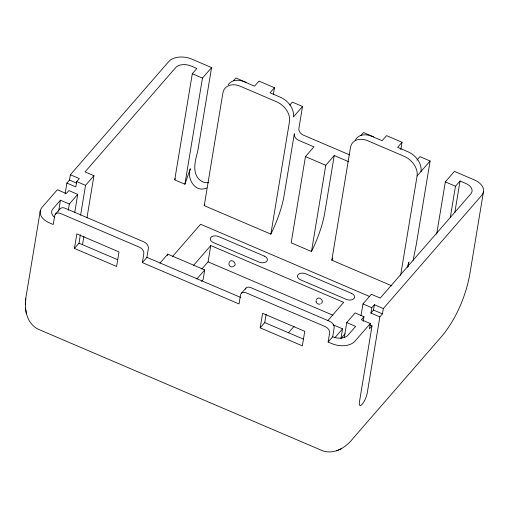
<?xml version="1.0" encoding="UTF-8"?>
<svg xmlns="http://www.w3.org/2000/svg" width="509" height="509" viewBox="0 0 509 509"><rect width="100%" height="100%" fill="white"/><g stroke="black" fill="none" stroke-linecap="round" stroke-linejoin="round"><path stroke-width="0.76" d="M413.104 260.366L416.241 244.74L430.105 160.997L419.944 156.651L416.903 160.15M316.051 301.213L316.07 300.902C315.86 302.989 318.138 304.745 320.116 304.077M483.435 191.912L469.572 275.662C465.296 297.084 456.465 317.966 442.798 335.107L352.603 438.892C345.509 448.066 332.994 455.32 321.389 450.274L38.9 329.514C25.736 323.692 23.732 307.131 26.404 294.584L40.268 210.841M25.45 304.713L25.609 302.352M25.704 300.819L25.851 298.675M408.18 266.754L408.848 262.173L408.326 263.916A47.496 13.329 -66.9 0 1 407.238 267.333M58.63 211.146L60.444 200.209L69.332 204.007L77.724 194.349L68.887 190.57L66.278 193.573L57.339 189.749L42.024 207.373A17.268 10.893 9.4 0 0 49.443 222.885L53.254 224.514L54.711 215.701A5.758 4.167 41 0 1 60.526 213.462L139.453 247.202A5.758 4.167 41 0 1 143.805 253.787L142.348 262.599L239.033 303.93L240.49 295.118A5.758 4.167 41 0 1 246.299 292.879L325.232 326.619A5.758 4.167 41 0 1 329.584 333.204L328.12 342.016L331.932 343.645A17.268 10.893 9.4 0 0 354.996 341.164L370.31 323.539L361.365 319.716L363.973 316.719L355.136 312.94L346.737 322.598L344.275 337.505M65.076 193.974L66.883 183.087L69.485 180.084L70.369 174.752L168.708 61.595A17.268 10.893 9.4 0 1 191.772 59.114L211.585 67.582L197.721 151.326C195.151 160.659 191.365 174.014 200.947 180.822A12.076 11.338 76.1 0 0 205.178 182.623L208.607 182.788M68.295 210.287L69.332 204.007M70.369 174.752L79.315 178.576L76.706 181.573L75.822 186.905L66.883 183.087M74.74 212.387L77.724 194.349M74.429 248.43L76.84 233.886L119.004 251.917L116.599 266.462L74.429 248.43L78.99 243.181L80.384 234.764M80.613 215.148L85.544 185.352L93.942 175.694L85.048 171.896L175.643 67.646A11.516 7.26 9.4 0 1 191.021 65.992L196.862 68.486L192.3 73.735L174.727 179.874L184.894 184.22L190.328 168.759C186.479 178.634 195.475 193.382 206.781 187.916M82.509 244.734L83.94 236.106M86.924 218.062L93.942 175.694M142.348 262.599L146.91 257.35L148.367 248.538A5.758 4.167 41 0 0 144.015 241.953L65.088 208.213A5.758 4.167 41 0 0 59.477 209.721M167.525 255.633L167.773 254.137L204.713 269.929L203.104 279.626L201.545 281.426M184.894 184.22L202.461 78.081L211.585 67.582M204.243 205.655L222.891 92.982A17.268 12.496 41 0 1 240.324 86.275L276.444 101.717A17.268 12.496 41 0 1 289.5 121.46L270.845 234.127L204.243 205.655L204.885 204.332M201.825 269.045L208.073 261.855L210.771 245.548L343.683 302.365L327.732 320.721M273.339 94.547L274.472 87.713L258.979 81.09L254.545 86.186L244.231 81.777A17.268 12.496 41 0 0 228.223 84.717M260.182 327.841L262.587 313.296L304.757 331.321L302.352 345.865L260.182 327.841L264.744 322.591L266.137 314.168M289.837 105.032L292.37 102.118L302.531 106.457L298.885 128.497A5.758 4.167 41 0 0 303.237 135.076L349.689 154.933M270.845 234.127L271.812 232.149A47.496 13.329 -66.9 0 0 284.105 195.456L294.323 133.746A5.758 4.167 41 0 0 298.675 140.325L313.913 146.84L305.445 156.594L291.167 242.812L311.489 251.503L312.456 249.525A47.496 13.329 -66.9 0 0 324.748 212.826L334.235 155.531L348.754 161.735M311.489 251.503L325.766 165.279L334.235 155.531M391.905 285.873L331.817 260.188L350.466 147.521A17.268 12.496 41 0 1 367.899 140.815L404.031 156.257A17.268 12.496 41 0 1 417.081 175.999L400.621 275.363M328.12 342.016L332.682 336.767L334.146 327.955A5.758 4.167 41 0 0 329.794 321.37L250.861 287.63A5.758 4.167 41 0 0 245.23 289.201M340.947 338.549L342.551 328.852L333.134 324.831M361.008 315.701L362.955 303.943L371.347 294.285L380.236 298.083L470.838 193.834A11.516 7.26 9.4 0 0 465.888 183.494L460.047 180.994L455.485 186.243L450.312 217.458M363.216 321.287L363.973 316.719M383.341 308.543L382.463 313.875L379.854 316.878L370.915 313.054L371.793 307.722L374.401 304.719L383.341 308.543L481.679 195.386A17.268 10.893 9.4 0 0 474.261 179.874L454.448 171.399L445.324 181.898L436.665 234.185M370.31 323.539L369.426 328.871L372.034 325.875L369.973 324.99M370.915 313.054L373.517 310.051L374.401 304.719M355.167 140.414A17.268 12.496 41 0 1 371.805 136.317L382.119 140.726L386.554 135.623L402.046 142.246L400.914 149.08A4.32 3.124 41 0 1 400.761 149.627M372.034 325.875L359.418 402.085A8.634 2.424 -66.9 0 0 362.23 404.191A8.634 2.424 -66.9 0 0 367.237 393.082L379.854 316.878M454.861 212.298L460.047 180.994M229.031 262.765C228.121 265.094 230.66 267.664 232.995 266.78M331.817 260.188L332.778 258.209M60.444 200.209L52.866 208.925A11.516 7.26 9.4 0 0 54.654 217.419M55.271 214.321L59.833 209.072M233.389 80.906L235.928 77.985L246.089 82.331M274.472 87.713L270.044 92.81L280.357 97.219A17.268 12.496 41 0 1 293.407 116.955L302.531 106.457M159.953 263.134L167.773 254.137M172.424 256.638L200.578 224.24L369.502 296.454M193.274 265.679L210.771 245.548M196.894 278.926L204.713 269.929M360.964 135.439L363.502 132.525L373.663 136.87M241.374 293.349L245.936 288.1M402.046 142.246L397.618 147.349L407.938 151.758A17.268 12.496 41 0 1 420.994 171.501M417.075 175.993L430.105 160.997M288.412 332.861L294.145 326.263M334.731 337.849L342.551 328.852M341.469 337.951L345.115 333.751M336.665 450.834L341.469 448.677M192.3 73.735L202.461 78.081M445.324 181.898L455.485 186.243M305.445 156.594L325.766 165.279M76.706 181.573L85.544 185.352M362.955 303.943L371.793 307.722M69.485 180.084L76.363 183.024M373.517 310.051L382.463 313.875M208.073 261.855L332.95 315.243M346.737 322.598L355.632 326.396L348.061 335.113A11.516 7.26 9.4 0 1 332.682 336.767M146.91 257.35L240.687 297.441M78.99 243.181L117.528 259.66M264.744 322.591L303.275 339.064M25.533 308.117L25.902 310.636M25.946 310.98L26.334 313.646M175.281 178.513A47.496 13.329 -66.9 0 1 174.727 179.874M229.444 262.262A3.219 2.329 41 0 1 234.057 261.95A3.219 2.329 41 0 1 233.351 266.22M316.598 299.979A3.219 2.329 41 0 1 320.823 298.847A3.219 2.329 41 0 1 320.982 303.415M264.317 256.097L218.59 236.551A5.758 3.633 9.4 0 0 210.904 237.379A5.758 3.633 9.4 0 0 213.379 242.551L259.106 262.097A5.758 3.633 9.4 0 0 266.792 261.27A5.758 3.633 9.4 0 0 264.317 256.097M351.503 293.369L305.775 273.817A5.758 3.633 9.4 0 0 298.089 274.65A5.758 3.633 9.4 0 0 300.564 279.816L346.292 299.368A5.758 3.633 9.4 0 0 353.978 298.541A5.758 3.633 9.4 0 0 351.503 293.369"/></g></svg>
